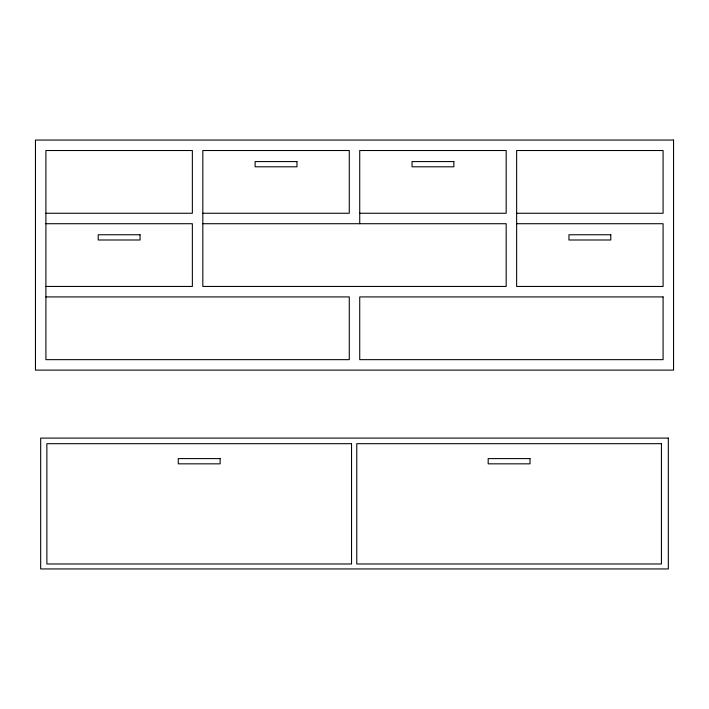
<?xml version="1.0" encoding="UTF-8"?>
<svg xmlns="http://www.w3.org/2000/svg" width="709" height="709" viewBox="0 0 709 709"><rect width="100%" height="100%" fill="white"/><g stroke="black" fill="none" stroke-linecap="round" stroke-linejoin="round"><path stroke-width="1.06" d="M45.908 213.258L192.361 213.258L192.361 150.521L45.908 150.521L45.908 359.658L349.271 359.658L349.271 296.92L45.908 296.92M202.818 213.258L349.271 213.258L349.271 150.521L202.818 150.521L202.818 286.454L506.182 286.454L506.182 223.716L202.818 223.716M359.729 213.258L506.182 213.258L506.182 150.521L359.729 150.521L359.729 223.716M516.639 213.258L663.092 213.258L663.092 150.521L516.639 150.521L516.639 286.454L663.092 286.454L663.092 223.716L516.639 223.716M45.908 223.716L192.361 223.716L192.361 286.454L45.908 286.454M673.55 140.054L35.45 140.054L35.45 370.116L673.55 370.116L673.55 140.054M296.965 161.572L255.125 161.572L255.125 166.801L296.965 166.801L296.965 161.572M453.875 161.572L412.035 161.572L412.035 166.801L453.875 166.801L453.875 161.572M140.054 234.768L98.214 234.768L98.214 239.996L140.054 239.996L140.054 234.768M610.786 234.768L568.946 234.768L568.946 239.996L610.786 239.996L610.786 234.768M663.092 296.92L359.729 296.92L359.729 359.658L663.092 359.658L663.092 296.92M668.321 438.091L40.679 438.091L40.679 568.946L668.321 568.946L668.321 438.091M351.54 443.683L46.874 443.683L46.874 563.983L351.54 563.983L351.54 443.683M661.435 443.683L356.769 443.683L356.769 563.983L661.435 563.983L661.435 443.683M220.127 458.599L178.278 458.599L178.278 463.837L220.127 463.837L220.127 458.599M530.022 458.599L488.182 458.599L488.182 463.837L530.022 463.837L530.022 458.599"/></g></svg>
